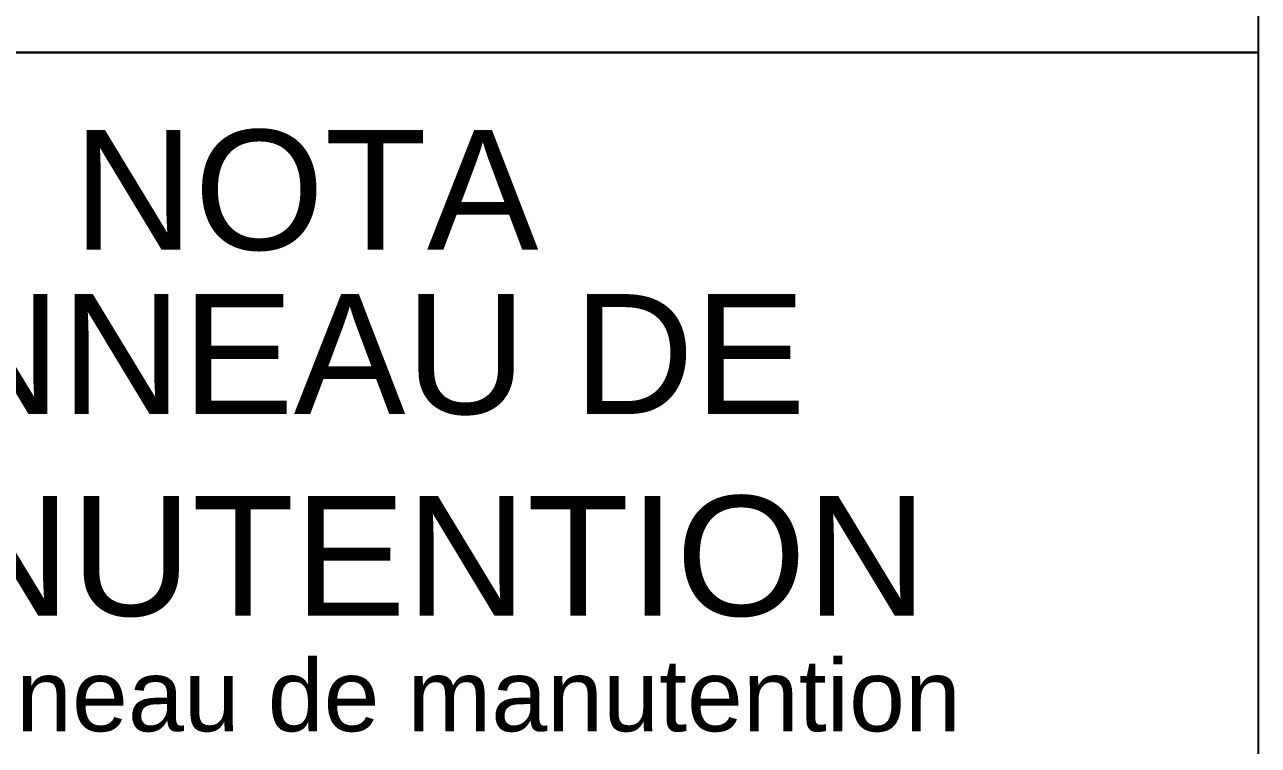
# Paper-space layout 'ldTemplatePARS001R3OrderA3BWPP03 (2)' of a CAD drawing. Header units: millimetres. Extents: x 302 to 722, y -383 to -86.
# Drawn here: x 502.8 to 554.2, y -244.1 to -214 of the extents above; entities that cross this region are included whole.
import ezdxf

# ---------------------------------------------------------------- set-up
doc = ezdxf.new("R2010")
doc.units = ezdxf.units.MM
doc.styles.add('LD', font='ARIALUNI.TTF')
doc.styles.get("Standard").update_dxf_attribs({"font": 'ARIALUNI.TTF'})

psp = doc.layouts.new('ldTemplatePARS001R3OrderA3BWPP03 (2)')

# ---------------------------------------------------------------- linework, layer by layer
at = {"color": 7}
for p, q in [((554.193, -157.575), (554.193, -302.975)), ((469.786, -215.176), (554.193, -215.176)), ((554.193, -215.176), (475.359, -215.176))]:
    psp.add_line(p, q, dxfattribs=at)

# ---------------------------------------------------------------- texts
at = {"color": 7, "style": 'LD'}
for s, p in [('NOTA ', (504.797, -223.408)), ('ANNEAU DE', (494.59, -230.255)), ('MANUTENTION', (489.182, -238.673))]:
    psp.add_text(s, height=5, dxfattribs=at).set_placement(p)
at = {"color": 7}
psp.add_text('Anneau de manutention ', height=3, dxfattribs=at).set_placement((497.297, -243.491))

doc.saveas('drawing.dxf')
